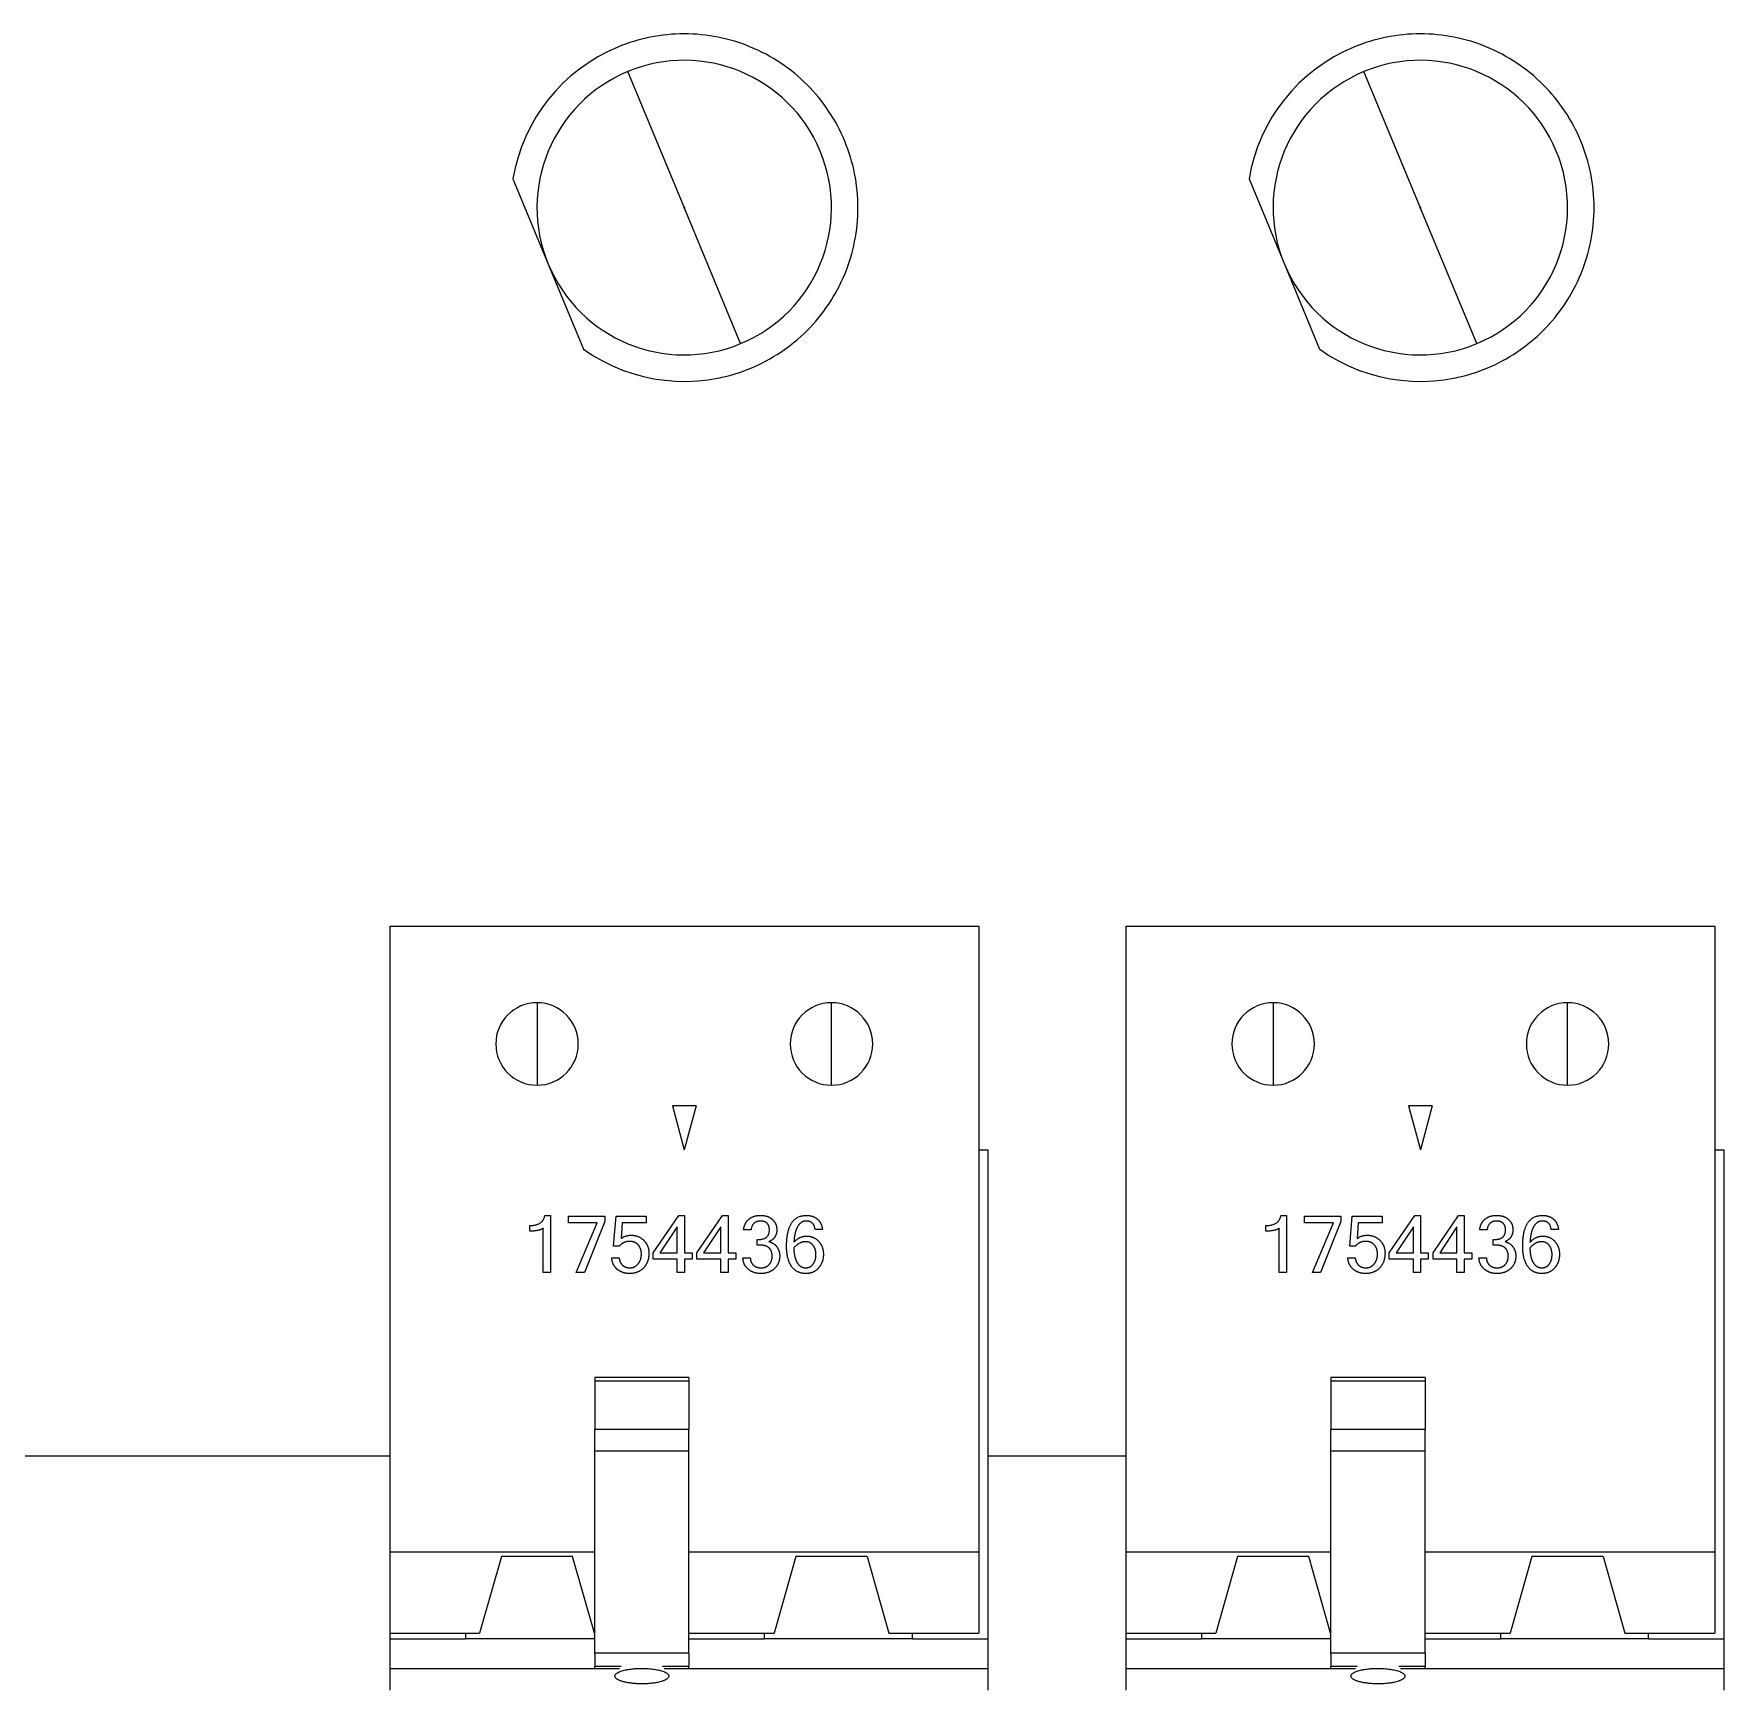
# Model space of a CAD drawing. Header units: millimetres. Extents: x -118 to 1430, y 370 to 1370.
# Drawn here: x -27.57 to 1.13, y 463 to 491.12 of the extents above; entities that cross this region are included whole.
import ezdxf

# ---------------------------------------------------------------- set-up
doc = ezdxf.new("R2010")
doc.units = ezdxf.units.MM
doc.layers.add('TANGENT EDGES', color=7, linetype='Continuous', lineweight=0)
doc.layers.add('VISIBLE', color=7, linetype='Continuous', lineweight=0)

msp = doc.modelspace()

# ---------------------------------------------------------------- linework, layer by layer
at = {"layer": 'TANGENT EDGES'}
for p, q in [((-16.53, 488.177), (-17.484, 490.477)), ((-4.03, 488.177), (-4.984, 490.477)), ((-15.569, 485.858), (-16.522, 488.158)), ((-3.069, 485.858), (-4.022, 488.158)), ((-19.026, 474.67), (-19.026, 473.27)), ((-14.026, 473.27), (-14.026, 474.67)), ((-6.526, 474.67), (-6.526, 473.27)), ((-1.526, 473.27), (-1.526, 474.67)), ((-16.446, 468.246), (-18.046, 468.246)), ((-3.946, 468.246), (-5.546, 468.246)), ((-16.446, 467.425), (-18.046, 467.425)), ((-3.946, 467.425), (-5.546, 467.425)), ((-17.598, 463.402), (-18.046, 463.402)), ((-16.446, 463.402), (-16.894, 463.402)), ((-5.098, 463.402), (-5.546, 463.402)), ((-3.946, 463.402), (-4.394, 463.402))]:
    msp.add_line(p, q, dxfattribs=at)
for centre, radius, start, end in [((-16.526, 488.167), 0.01, 112.5227, 292.5227), ((-16.526, 488.167), 0.01, 292.5227, 112.5227), ((-4.026, 488.167), 0.01, 112.5227, 292.5227), ((-4.026, 488.167), 0.01, 292.5227, 112.5227), ((-19.026, 473.97), 0.7, 90, 270), ((-19.026, 473.97), 0.7, 270, 90), ((-14.026, 473.97), 0.7, 90, 270), ((-14.026, 473.97), 0.7, 270, 90), ((-6.526, 473.97), 0.7, 90, 270), ((-6.526, 473.97), 0.7, 270, 90), ((-1.526, 473.97), 0.7, 90, 270), ((-1.526, 473.97), 0.7, 270, 90)]:
    msp.add_arc(centre, radius, start, end, dxfattribs=at)
at = {"layer": 'VISIBLE'}
for p, q in [((-19.435, 488.656), (-18.835, 487.21)), ((-6.935, 488.656), (-6.335, 487.21)), ((-18.835, 487.21), (-18.236, 485.763)), ((-6.335, 487.21), (-5.736, 485.763)), ((-21.526, 475.97), (-21.526, 466.97)), ((-21.526, 475.97), (-11.526, 475.97)), ((-11.526, 475.97), (-11.526, 466.97)), ((-9.026, 475.97), (-9.026, 466.97)), ((-9.026, 475.97), (0.974, 475.97)), ((0.974, 475.97), (0.974, 466.97)), ((-16.325, 472.92), (-16.727, 472.92)), ((-16.727, 472.92), (-16.526, 472.17)), ((-16.325, 472.92), (-16.526, 472.17)), ((-3.825, 472.92), (-4.227, 472.92)), ((-4.227, 472.92), (-4.026, 472.17)), ((-3.825, 472.92), (-4.026, 472.17)), ((-11.526, 472.17), (-11.366, 472.17)), ((-11.366, 463.87), (-11.366, 472.17)), ((0.974, 472.17), (1.134, 472.17)), ((1.134, 463.87), (1.134, 472.17)), ((-18.892, 471.06), (-18.798, 471.06)), ((-18.798, 471.06), (-18.798, 470.09)), ((-17.053, 470.426), (-16.619, 471.056)), ((-16.619, 471.056), (-16.522, 471.056)), ((-16.522, 471.056), (-16.522, 470.426)), ((-16.311, 470.426), (-15.877, 471.056)), ((-15.877, 471.056), (-15.781, 471.056)), ((-15.781, 471.056), (-15.781, 470.426)), ((-6.392, 471.06), (-6.298, 471.06)), ((-6.298, 471.06), (-6.298, 470.09)), ((-4.553, 470.426), (-4.119, 471.056)), ((-4.119, 471.056), (-4.022, 471.056)), ((-4.022, 471.056), (-4.022, 470.426)), ((-3.811, 470.426), (-3.377, 471.056)), ((-3.377, 471.056), (-3.281, 471.056)), ((-3.281, 471.056), (-3.281, 470.426)), ((-19.15, 470.791), (-19.15, 470.887)), ((-18.921, 470.09), (-18.921, 470.841)), ((-18.493, 470.931), (-18.493, 471.044)), ((-18.493, 471.044), (-17.875, 471.044)), ((-18.003, 470.931), (-18.493, 470.931)), ((-18.359, 470.09), (-18.003, 470.931)), ((-17.875, 470.958), (-18.222, 470.09)), ((-17.875, 471.044), (-17.875, 470.958)), ((-17.725, 470.54), (-17.684, 471.044)), ((-17.684, 471.044), (-17.172, 471.044)), ((-17.579, 470.931), (-17.6, 470.666)), ((-17.172, 470.931), (-17.579, 470.931)), ((-17.172, 471.044), (-17.172, 470.931)), ((-16.645, 470.863), (-16.938, 470.426)), ((-16.645, 470.426), (-16.645, 470.863)), ((-15.904, 470.863), (-16.197, 470.426)), ((-15.904, 470.426), (-15.904, 470.863)), ((-15.392, 470.812), (-15.519, 470.812)), ((-14.179, 470.823), (-14.305, 470.823)), ((-6.65, 470.791), (-6.65, 470.887)), ((-6.421, 470.09), (-6.421, 470.841)), ((-5.993, 470.931), (-5.993, 471.044)), ((-5.993, 471.044), (-5.375, 471.044)), ((-5.503, 470.931), (-5.993, 470.931)), ((-5.859, 470.09), (-5.503, 470.931)), ((-5.375, 470.958), (-5.722, 470.09)), ((-5.375, 471.044), (-5.375, 470.958)), ((-5.225, 470.54), (-5.184, 471.044)), ((-5.184, 471.044), (-4.672, 471.044)), ((-5.079, 470.931), (-5.1, 470.666)), ((-4.672, 470.931), (-5.079, 470.931)), ((-4.672, 471.044), (-4.672, 470.931)), ((-4.145, 470.863), (-4.438, 470.426)), ((-4.145, 470.426), (-4.145, 470.863)), ((-3.404, 470.863), (-3.697, 470.426)), ((-3.404, 470.426), (-3.404, 470.863)), ((-2.892, 470.812), (-3.019, 470.812)), ((-1.679, 470.823), (-1.805, 470.823)), ((-17.628, 470.54), (-17.725, 470.54)), ((-15.287, 470.555), (-15.287, 470.651)), ((-15.287, 470.651), (-15.259, 470.651)), ((-15.24, 470.555), (-15.287, 470.555)), ((-5.128, 470.54), (-5.225, 470.54)), ((-2.787, 470.555), (-2.787, 470.651)), ((-2.787, 470.651), (-2.759, 470.651)), ((-2.74, 470.555), (-2.787, 470.555)), ((-17.759, 470.34), (-17.632, 470.34)), ((-17.053, 470.318), (-17.053, 470.426)), ((-16.645, 470.318), (-17.053, 470.318)), ((-16.938, 470.426), (-16.645, 470.426)), ((-16.645, 470.09), (-16.645, 470.318)), ((-16.522, 470.426), (-16.393, 470.426)), ((-16.522, 470.318), (-16.522, 470.09)), ((-16.393, 470.318), (-16.522, 470.318)), ((-16.393, 470.426), (-16.393, 470.318)), ((-16.311, 470.318), (-16.311, 470.426)), ((-15.904, 470.318), (-16.311, 470.318)), ((-16.197, 470.426), (-15.904, 470.426)), ((-15.904, 470.09), (-15.904, 470.318)), ((-15.781, 470.426), (-15.652, 470.426)), ((-15.652, 470.318), (-15.781, 470.318)), ((-15.781, 470.318), (-15.781, 470.09)), ((-15.652, 470.426), (-15.652, 470.318)), ((-15.531, 470.342), (-15.404, 470.342)), ((-5.259, 470.34), (-5.132, 470.34)), ((-4.553, 470.318), (-4.553, 470.426)), ((-4.145, 470.318), (-4.553, 470.318)), ((-4.438, 470.426), (-4.145, 470.426)), ((-4.145, 470.09), (-4.145, 470.318)), ((-4.022, 470.426), (-3.893, 470.426)), ((-4.022, 470.318), (-4.022, 470.09)), ((-3.893, 470.318), (-4.022, 470.318)), ((-3.893, 470.426), (-3.893, 470.318)), ((-3.811, 470.318), (-3.811, 470.426)), ((-3.404, 470.318), (-3.811, 470.318)), ((-3.697, 470.426), (-3.404, 470.426)), ((-3.404, 470.09), (-3.404, 470.318)), ((-3.281, 470.426), (-3.152, 470.426)), ((-3.152, 470.318), (-3.281, 470.318)), ((-3.281, 470.318), (-3.281, 470.09)), ((-3.152, 470.426), (-3.152, 470.318)), ((-3.031, 470.342), (-2.904, 470.342)), ((-18.798, 470.09), (-18.921, 470.09)), ((-18.222, 470.09), (-18.359, 470.09)), ((-16.522, 470.09), (-16.645, 470.09)), ((-15.781, 470.09), (-15.904, 470.09)), ((-6.298, 470.09), (-6.421, 470.09)), ((-5.722, 470.09), (-5.859, 470.09)), ((-4.022, 470.09), (-4.145, 470.09)), ((-3.281, 470.09), (-3.404, 470.09)), ((-16.446, 468.31), (-18.046, 468.31)), ((-18.046, 468.31), (-18.046, 468.246)), ((-18.046, 468.246), (-18.046, 467.425)), ((-16.446, 468.31), (-16.446, 468.246)), ((-16.446, 468.246), (-16.446, 467.425)), ((-3.946, 468.31), (-5.546, 468.31)), ((-5.546, 468.31), (-5.546, 468.246)), ((-5.546, 468.246), (-5.546, 467.425)), ((-3.946, 468.31), (-3.946, 468.246)), ((-3.946, 468.246), (-3.946, 467.425)), ((-18.046, 467.055), (-18.046, 467.425)), ((-16.446, 467.055), (-16.446, 467.425)), ((-5.546, 467.055), (-5.546, 467.425)), ((-3.946, 467.055), (-3.946, 467.425)), ((-16.446, 467.055), (-18.046, 467.055)), ((-18.046, 463.627), (-18.046, 467.055)), ((-16.446, 463.627), (-16.446, 467.055)), ((-3.946, 467.055), (-5.546, 467.055)), ((-5.546, 463.627), (-5.546, 467.055)), ((-3.946, 463.627), (-3.946, 467.055)), ((-21.526, 466.97), (-31.526, 466.97)), ((-21.526, 466.97), (-31.526, 466.97)), ((-21.526, 466.97), (-21.526, 465.344)), ((-11.526, 466.97), (-11.526, 465.344)), ((-9.026, 466.97), (-11.366, 466.97)), ((-9.026, 466.97), (-9.026, 465.344)), ((0.974, 466.97), (0.974, 465.344)), ((-18.046, 465.344), (-21.526, 465.344)), ((-21.526, 465.344), (-21.526, 463.97)), ((-11.526, 465.344), (-16.446, 465.344)), ((-11.526, 465.344), (-11.526, 463.97)), ((-5.546, 465.344), (-9.026, 465.344)), ((-9.026, 465.344), (-9.026, 463.97)), ((0.974, 465.344), (-3.946, 465.344)), ((0.974, 465.344), (0.974, 463.97)), ((-19.631, 465.27), (-20.001, 463.97)), ((-18.421, 465.27), (-19.631, 465.27)), ((-18.051, 463.97), (-18.421, 465.27)), ((-14.631, 465.27), (-15.001, 463.97)), ((-13.421, 465.27), (-14.631, 465.27)), ((-13.421, 465.27), (-13.051, 463.97)), ((-7.131, 465.27), (-7.501, 463.97)), ((-5.921, 465.27), (-7.131, 465.27)), ((-5.551, 463.97), (-5.921, 465.27)), ((-2.131, 465.27), (-2.501, 463.97)), ((-0.921, 465.27), (-2.131, 465.27)), ((-0.921, 465.27), (-0.551, 463.97)), ((-21.526, 463.97), (-20.001, 463.97)), ((-21.526, 463.97), (-21.526, 463.87)), ((-20.241, 463.97), (-20.241, 463.87)), ((-18.051, 463.97), (-18.046, 463.97)), ((-16.446, 463.97), (-15.001, 463.97)), ((-15.161, 463.87), (-15.161, 463.97)), ((-13.051, 463.97), (-11.526, 463.97)), ((-12.651, 463.87), (-12.651, 463.97)), ((-9.026, 463.97), (-7.501, 463.97)), ((-9.026, 463.97), (-9.026, 463.87)), ((-7.741, 463.97), (-7.741, 463.87)), ((-5.551, 463.97), (-5.546, 463.97)), ((-3.946, 463.97), (-2.501, 463.97)), ((-2.661, 463.87), (-2.661, 463.97)), ((-0.551, 463.97), (0.974, 463.97)), ((-0.151, 463.87), (-0.151, 463.97)), ((-21.526, 463.87), (-21.526, 463.37)), ((-21.526, 463.87), (-20.241, 463.87)), ((-18.046, 463.87), (-20.241, 463.87)), ((-16.446, 463.627), (-18.046, 463.627)), ((-18.046, 463.627), (-18.046, 463.402)), ((-16.446, 463.87), (-15.161, 463.87)), ((-16.446, 463.627), (-16.446, 463.402)), ((-12.651, 463.87), (-15.161, 463.87)), ((-12.651, 463.87), (-11.366, 463.87)), ((-11.366, 463.37), (-11.366, 463.87)), ((-9.026, 463.87), (-9.026, 463.37)), ((-9.026, 463.87), (-7.741, 463.87)), ((-5.546, 463.87), (-7.741, 463.87)), ((-3.946, 463.627), (-5.546, 463.627)), ((-5.546, 463.627), (-5.546, 463.402)), ((-3.946, 463.87), (-2.661, 463.87)), ((-3.946, 463.627), (-3.946, 463.402)), ((-0.151, 463.87), (-2.661, 463.87)), ((-0.151, 463.87), (1.134, 463.87)), ((1.134, 463.37), (1.134, 463.87)), ((-21.526, 463.37), (-17.628, 463.37)), ((-21.526, 463.37), (-21.526, 463)), ((-18.046, 463.37), (-18.046, 463.402)), ((-16.865, 463.37), (-11.366, 463.37)), ((-16.446, 463.37), (-16.446, 463.402)), ((-11.366, 463), (-11.366, 463.37)), ((-9.026, 463.37), (-5.128, 463.37)), ((-9.026, 463.37), (-9.026, 463)), ((-5.546, 463.37), (-5.546, 463.402)), ((-4.365, 463.37), (1.134, 463.37)), ((-3.946, 463.37), (-3.946, 463.402)), ((1.134, 463), (1.134, 463.37))]:
    msp.add_line(p, q, dxfattribs=at)
for centre, radius, start, end in [((-16.526, 488.167), 2.95, 112.5227, 170.4589), ((-16.526, 488.167), 2.95, 101.2727, 112.5227), ((-16.526, 488.167), 2.95, 90.0227, 101.2727), ((-16.526, 488.167), 2.95, 78.7727, 90.0227), ((-16.526, 488.167), 2.95, 56.2727, 78.7727), ((-4.026, 488.167), 2.95, 112.5227, 170.4589), ((-4.026, 488.167), 2.95, 101.2727, 112.5227), ((-4.026, 488.167), 2.95, 90.0227, 101.2727), ((-4.026, 488.167), 2.95, 78.7727, 90.0227), ((-4.026, 488.167), 2.95, 56.2727, 78.7727), ((-16.526, 488.167), 2.5, 292.5227, 112.5227), ((-16.526, 488.167), 2.95, 45.0227, 56.2727), ((-4.026, 488.167), 2.5, 292.5227, 112.5227), ((-4.026, 488.167), 2.95, 45.0227, 56.2727), ((-16.526, 488.167), 2.5, 112.5227, 292.5227), ((-4.026, 488.167), 2.5, 112.5227, 292.5227), ((-16.526, 488.167), 2.95, 33.7727, 45.0227), ((-4.026, 488.167), 2.95, 33.7727, 45.0227), ((-16.526, 488.167), 2.95, 11.2727, 33.7727), ((-4.026, 488.167), 2.95, 11.2727, 33.7727), ((-16.526, 488.167), 2.95, 0.0227, 11.2727), ((-4.026, 488.167), 2.95, 0.0227, 11.2727), ((-16.526, 488.167), 2.95, 348.7727, 0.0227), ((-4.026, 488.167), 2.95, 348.7727, 0.0227), ((-16.526, 488.167), 2.95, 326.2727, 348.7727), ((-4.026, 488.167), 2.95, 326.2727, 348.7727), ((-16.526, 488.167), 2.95, 315.0227, 326.2727), ((-4.026, 488.167), 2.95, 315.0227, 326.2727), ((-16.526, 488.167), 2.95, 303.7727, 315.0227), ((-4.026, 488.167), 2.95, 303.7727, 315.0227), ((-16.526, 488.167), 2.95, 234.5865, 292.5227), ((-16.526, 488.167), 2.95, 292.5227, 303.7727), ((-4.026, 488.167), 2.95, 234.5865, 292.5227), ((-4.026, 488.167), 2.95, 292.5227, 303.7727)]:
    msp.add_arc(centre, radius, start, end, dxfattribs=at)
for points in [[(-19.15, 470.887), (-18.926, 470.887), (-18.892, 471.06)], [(-15.426, 470.997), (-15.348, 471.06), (-15.232, 471.06)], [(-15.232, 471.06), (-15.105, 471.06), (-15.029, 470.991)], [(-14.788, 470.536), (-14.788, 471.06), (-14.451, 471.06)], [(-14.451, 471.06), (-14.344, 471.06), (-14.269, 471)], [(-6.65, 470.887), (-6.426, 470.887), (-6.392, 471.06)], [(-2.926, 470.997), (-2.848, 471.06), (-2.732, 471.06)], [(-2.732, 471.06), (-2.605, 471.06), (-2.529, 470.991)], [(-2.288, 470.536), (-2.288, 471.06), (-1.951, 471.06)], [(-1.951, 471.06), (-1.844, 471.06), (-1.769, 471)], [(-18.921, 470.841), (-18.995, 470.791), (-19.15, 470.791)], [(-15.519, 470.812), (-15.505, 470.933), (-15.426, 470.997)], [(-15.23, 470.964), (-15.375, 470.964), (-15.392, 470.812)], [(-15.259, 470.651), (-15.08, 470.651), (-15.08, 470.815)], [(-15.12, 470.926), (-15.159, 470.964), (-15.23, 470.964)], [(-15.08, 470.815), (-15.08, 470.887), (-15.12, 470.926)], [(-15.029, 470.991), (-14.954, 470.922), (-14.954, 470.812)], [(-14.954, 470.812), (-14.954, 470.751), (-14.986, 470.697)], [(-14.6, 470.871), (-14.654, 470.779), (-14.664, 470.605)], [(-14.457, 470.964), (-14.545, 470.964), (-14.6, 470.871)], [(-14.305, 470.823), (-14.321, 470.964), (-14.457, 470.964)], [(-14.269, 471), (-14.195, 470.941), (-14.179, 470.823)], [(-6.421, 470.841), (-6.495, 470.791), (-6.65, 470.791)], [(-3.019, 470.812), (-3.005, 470.933), (-2.926, 470.997)], [(-2.73, 470.964), (-2.875, 470.964), (-2.892, 470.812)], [(-2.759, 470.651), (-2.58, 470.651), (-2.58, 470.815)], [(-2.62, 470.926), (-2.659, 470.964), (-2.73, 470.964)], [(-2.58, 470.815), (-2.58, 470.887), (-2.62, 470.926)], [(-2.529, 470.991), (-2.454, 470.922), (-2.454, 470.812)], [(-2.454, 470.812), (-2.454, 470.751), (-2.486, 470.697)], [(-2.1, 470.871), (-2.154, 470.779), (-2.164, 470.605)], [(-1.957, 470.964), (-2.045, 470.964), (-2.1, 470.871)], [(-1.805, 470.823), (-1.821, 470.964), (-1.957, 470.964)], [(-1.769, 471), (-1.695, 470.941), (-1.679, 470.823)], [(-17.455, 470.619), (-17.557, 470.619), (-17.628, 470.54)], [(-17.6, 470.666), (-17.529, 470.723), (-17.423, 470.723)], [(-17.31, 470.561), (-17.366, 470.619), (-17.455, 470.619)], [(-17.423, 470.723), (-17.304, 470.723), (-17.215, 470.639)], [(-17.254, 470.403), (-17.254, 470.503), (-17.31, 470.561)], [(-17.215, 470.639), (-17.126, 470.554), (-17.126, 470.414)], [(-15.086, 470.507), (-15.139, 470.555), (-15.24, 470.555)], [(-14.986, 470.697), (-15.019, 470.642), (-15.087, 470.614)], [(-15.087, 470.614), (-15, 470.591), (-14.953, 470.525)], [(-15.033, 470.368), (-15.033, 470.458), (-15.086, 470.507)], [(-14.953, 470.525), (-14.905, 470.459), (-14.905, 470.371)], [(-14.702, 470.193), (-14.788, 470.312), (-14.788, 470.536)], [(-14.468, 470.613), (-14.569, 470.613), (-14.665, 470.51)], [(-14.665, 470.51), (-14.663, 470.345), (-14.609, 470.258)], [(-14.664, 470.605), (-14.569, 470.708), (-14.447, 470.708)], [(-14.338, 470.551), (-14.387, 470.613), (-14.468, 470.613)], [(-14.447, 470.708), (-14.327, 470.708), (-14.245, 470.621)], [(-14.289, 470.392), (-14.289, 470.489), (-14.338, 470.551)], [(-14.245, 470.621), (-14.163, 470.534), (-14.163, 470.4)], [(-4.955, 470.619), (-5.057, 470.619), (-5.128, 470.54)], [(-5.1, 470.666), (-5.029, 470.723), (-4.923, 470.723)], [(-4.81, 470.561), (-4.866, 470.619), (-4.955, 470.619)], [(-4.923, 470.723), (-4.804, 470.723), (-4.715, 470.639)], [(-4.754, 470.403), (-4.754, 470.503), (-4.81, 470.561)], [(-4.715, 470.639), (-4.626, 470.554), (-4.626, 470.414)], [(-2.586, 470.507), (-2.639, 470.555), (-2.74, 470.555)], [(-2.486, 470.697), (-2.519, 470.642), (-2.587, 470.614)], [(-2.587, 470.614), (-2.5, 470.591), (-2.453, 470.525)], [(-2.533, 470.368), (-2.533, 470.458), (-2.586, 470.507)], [(-2.453, 470.525), (-2.405, 470.459), (-2.405, 470.371)], [(-2.202, 470.193), (-2.288, 470.312), (-2.288, 470.536)], [(-1.968, 470.613), (-2.069, 470.613), (-2.165, 470.51)], [(-2.165, 470.51), (-2.163, 470.345), (-2.109, 470.258)], [(-2.164, 470.605), (-2.069, 470.708), (-1.947, 470.708)], [(-1.838, 470.551), (-1.887, 470.613), (-1.968, 470.613)], [(-1.947, 470.708), (-1.827, 470.708), (-1.745, 470.621)], [(-1.789, 470.392), (-1.789, 470.489), (-1.838, 470.551)], [(-1.745, 470.621), (-1.663, 470.534), (-1.663, 470.4)], [(-17.659, 470.14), (-17.745, 470.207), (-17.759, 470.34)], [(-17.632, 470.34), (-17.621, 470.254), (-17.572, 470.212)], [(-17.572, 470.212), (-17.522, 470.17), (-17.452, 470.17)], [(-17.452, 470.17), (-17.364, 470.17), (-17.309, 470.237)], [(-17.309, 470.237), (-17.254, 470.304), (-17.254, 470.403)], [(-17.126, 470.414), (-17.126, 470.267), (-17.215, 470.17)], [(-15.44, 470.147), (-15.525, 470.22), (-15.531, 470.342)], [(-15.404, 470.342), (-15.404, 470.271), (-15.357, 470.22)], [(-15.357, 470.22), (-15.309, 470.17), (-15.221, 470.17)], [(-15.221, 470.17), (-15.135, 470.17), (-15.084, 470.225)], [(-15.084, 470.225), (-15.033, 470.281), (-15.033, 470.368)], [(-14.905, 470.371), (-14.905, 470.239), (-14.996, 470.156)], [(-14.609, 470.258), (-14.555, 470.17), (-14.464, 470.17)], [(-14.464, 470.17), (-14.385, 470.17), (-14.337, 470.233)], [(-14.337, 470.233), (-14.289, 470.297), (-14.289, 470.392)], [(-14.163, 470.4), (-14.163, 470.264), (-14.244, 470.169)], [(-5.159, 470.14), (-5.245, 470.207), (-5.259, 470.34)], [(-5.132, 470.34), (-5.121, 470.254), (-5.072, 470.212)], [(-5.072, 470.212), (-5.022, 470.17), (-4.952, 470.17)], [(-4.952, 470.17), (-4.864, 470.17), (-4.809, 470.237)], [(-4.809, 470.237), (-4.754, 470.304), (-4.754, 470.403)], [(-4.626, 470.414), (-4.626, 470.267), (-4.715, 470.17)], [(-2.94, 470.147), (-3.025, 470.22), (-3.031, 470.342)], [(-2.904, 470.342), (-2.904, 470.271), (-2.857, 470.22)], [(-2.857, 470.22), (-2.809, 470.17), (-2.721, 470.17)], [(-2.721, 470.17), (-2.635, 470.17), (-2.584, 470.225)], [(-2.584, 470.225), (-2.533, 470.281), (-2.533, 470.368)], [(-2.405, 470.371), (-2.405, 470.239), (-2.496, 470.156)], [(-2.109, 470.258), (-2.055, 470.17), (-1.964, 470.17)], [(-1.964, 470.17), (-1.885, 470.17), (-1.837, 470.233)], [(-1.837, 470.233), (-1.789, 470.297), (-1.789, 470.392)], [(-1.663, 470.4), (-1.663, 470.264), (-1.744, 470.169)], [(-17.452, 470.073), (-17.573, 470.073), (-17.659, 470.14)], [(-17.215, 470.17), (-17.305, 470.073), (-17.452, 470.073)], [(-15.221, 470.073), (-15.355, 470.073), (-15.44, 470.147)], [(-14.996, 470.156), (-15.086, 470.073), (-15.221, 470.073)], [(-14.461, 470.073), (-14.616, 470.073), (-14.702, 470.193)], [(-14.244, 470.169), (-14.326, 470.073), (-14.461, 470.073)], [(-4.952, 470.073), (-5.073, 470.073), (-5.159, 470.14)], [(-4.715, 470.17), (-4.805, 470.073), (-4.952, 470.073)], [(-2.721, 470.073), (-2.855, 470.073), (-2.94, 470.147)], [(-2.496, 470.156), (-2.586, 470.073), (-2.721, 470.073)], [(-1.961, 470.073), (-2.116, 470.073), (-2.202, 470.193)], [(-1.744, 470.169), (-1.826, 470.073), (-1.961, 470.073)]]:
    msp.add_open_spline(points, degree=2, dxfattribs=at)
for points, knots in [([(-17.7, 463.256), (-17.7, 463.257), (-17.699, 463.258), (-17.699, 463.259), (-17.696, 463.264), (-17.692, 463.269), (-17.687, 463.274), (-17.682, 463.279), (-17.677, 463.284), (-17.67, 463.289), (-17.663, 463.293), (-17.655, 463.298), (-17.646, 463.303), (-17.637, 463.307), (-17.627, 463.312), (-17.617, 463.316), (-17.606, 463.32), (-17.595, 463.324), (-17.583, 463.328), (-17.57, 463.332), (-17.557, 463.335), (-17.544, 463.338), (-17.53, 463.342), (-17.516, 463.345), (-17.501, 463.348), (-17.493, 463.349), (-17.485, 463.351), (-17.478, 463.352), (-17.47, 463.353), (-17.462, 463.354), (-17.454, 463.356), (-17.438, 463.358), (-17.422, 463.36), (-17.405, 463.362), (-17.396, 463.363), (-17.388, 463.364), (-17.379, 463.364), (-17.371, 463.365), (-17.362, 463.366), (-17.353, 463.366), (-17.336, 463.368), (-17.318, 463.368), (-17.3, 463.369), (-17.282, 463.37), (-17.264, 463.37), (-17.246, 463.37)], [2.2105486, 2.2105486, 2.2105486, 2.2105486, 2.2216247, 2.2216247, 2.2216247, 2.2759317, 2.2759317, 2.2759317, 2.3299268, 2.3299268, 2.3299268, 2.3840773, 2.3840773, 2.3840773, 2.4384124, 2.4384124, 2.4384124, 2.4925399, 2.4925399, 2.4925399, 2.5464815, 2.5464815, 2.5464815, 2.6005234, 2.6005234, 2.6005234, 2.6274693, 2.6274693, 2.6274693, 2.6544262, 2.6544262, 2.6544262, 2.70843, 2.70843, 2.70843, 2.7353823, 2.7353823, 2.7353823, 2.7623324, 2.7623324, 2.7623324, 2.816373, 2.816373, 2.816373, 2.8702953, 2.8702953, 2.8702953, 2.8702953]), ([(-17.246, 463.37), (-17.228, 463.37), (-17.21, 463.37), (-17.192, 463.369), (-17.174, 463.368), (-17.157, 463.368), (-17.139, 463.366), (-17.104, 463.364), (-17.07, 463.36), (-17.038, 463.356), (-17.006, 463.351), (-16.976, 463.345), (-16.949, 463.338), (-16.935, 463.335), (-16.922, 463.332), (-16.91, 463.328), (-16.897, 463.324), (-16.886, 463.32), (-16.875, 463.316), (-16.865, 463.312), (-16.855, 463.307), (-16.846, 463.303), (-16.837, 463.298), (-16.83, 463.294), (-16.823, 463.289), (-16.816, 463.284), (-16.81, 463.279), (-16.805, 463.274), (-16.8, 463.269), (-16.796, 463.264), (-16.793, 463.259), (-16.793, 463.258), (-16.792, 463.257), (-16.792, 463.256)], [0, 0, 0, 0, 0.054, 0.054, 0.054, 0.1081119, 0.1081119, 0.1081119, 0.2160335, 0.2160335, 0.2160335, 0.3239429, 0.3239429, 0.3239429, 0.3778641, 0.3778641, 0.3778641, 0.4319972, 0.4319972, 0.4319972, 0.4862463, 0.4862463, 0.4862463, 0.5402406, 0.5402406, 0.5402406, 0.5943776, 0.5943776, 0.5943776, 0.6487161, 0.6487161, 0.6487161, 0.6597773, 0.6597773, 0.6597773, 0.6597773]), ([(-5.2, 463.256), (-5.2, 463.257), (-5.199, 463.258), (-5.199, 463.259), (-5.196, 463.264), (-5.192, 463.269), (-5.187, 463.274), (-5.182, 463.279), (-5.177, 463.284), (-5.17, 463.289), (-5.163, 463.293), (-5.155, 463.298), (-5.146, 463.303), (-5.137, 463.307), (-5.127, 463.312), (-5.117, 463.316), (-5.106, 463.32), (-5.095, 463.324), (-5.083, 463.328), (-5.07, 463.332), (-5.057, 463.335), (-5.044, 463.338), (-5.03, 463.342), (-5.016, 463.345), (-5.001, 463.348), (-4.993, 463.349), (-4.985, 463.351), (-4.978, 463.352), (-4.97, 463.353), (-4.962, 463.354), (-4.954, 463.356), (-4.938, 463.358), (-4.922, 463.36), (-4.905, 463.362), (-4.896, 463.363), (-4.888, 463.364), (-4.879, 463.364), (-4.871, 463.365), (-4.862, 463.366), (-4.853, 463.366), (-4.836, 463.368), (-4.818, 463.368), (-4.8, 463.369), (-4.782, 463.37), (-4.764, 463.37), (-4.746, 463.37)], [2.2105486, 2.2105486, 2.2105486, 2.2105486, 2.2216247, 2.2216247, 2.2216247, 2.2759317, 2.2759317, 2.2759317, 2.3299268, 2.3299268, 2.3299268, 2.3840773, 2.3840773, 2.3840773, 2.4384124, 2.4384124, 2.4384124, 2.4925399, 2.4925399, 2.4925399, 2.5464815, 2.5464815, 2.5464815, 2.6005234, 2.6005234, 2.6005234, 2.6274693, 2.6274693, 2.6274693, 2.6544262, 2.6544262, 2.6544262, 2.70843, 2.70843, 2.70843, 2.7353823, 2.7353823, 2.7353823, 2.7623324, 2.7623324, 2.7623324, 2.816373, 2.816373, 2.816373, 2.8702953, 2.8702953, 2.8702953, 2.8702953]), ([(-4.746, 463.37), (-4.728, 463.37), (-4.71, 463.37), (-4.692, 463.369), (-4.674, 463.368), (-4.657, 463.368), (-4.639, 463.366), (-4.604, 463.364), (-4.57, 463.36), (-4.538, 463.356), (-4.506, 463.351), (-4.476, 463.345), (-4.449, 463.338), (-4.435, 463.335), (-4.422, 463.332), (-4.41, 463.328), (-4.397, 463.324), (-4.386, 463.32), (-4.375, 463.316), (-4.365, 463.312), (-4.355, 463.307), (-4.346, 463.303), (-4.337, 463.298), (-4.33, 463.294), (-4.323, 463.289), (-4.316, 463.284), (-4.31, 463.279), (-4.305, 463.274), (-4.3, 463.269), (-4.296, 463.264), (-4.293, 463.259), (-4.293, 463.258), (-4.292, 463.257), (-4.292, 463.256)], [0, 0, 0, 0, 0.054, 0.054, 0.054, 0.1081119, 0.1081119, 0.1081119, 0.2160335, 0.2160335, 0.2160335, 0.3239429, 0.3239429, 0.3239429, 0.3778641, 0.3778641, 0.3778641, 0.4319972, 0.4319972, 0.4319972, 0.4862463, 0.4862463, 0.4862463, 0.5402406, 0.5402406, 0.5402406, 0.5943776, 0.5943776, 0.5943776, 0.6487161, 0.6487161, 0.6487161, 0.6597773, 0.6597773, 0.6597773, 0.6597773]), ([(-17.681, 463.198), (-17.687, 463.203), (-17.692, 463.208), (-17.695, 463.213), (-17.699, 463.218), (-17.701, 463.223), (-17.703, 463.228), (-17.705, 463.237), (-17.705, 463.247), (-17.7, 463.256)], [2.0048581, 2.0048581, 2.0048581, 2.0048581, 2.0591781, 2.0591781, 2.0591781, 2.1134097, 2.1134097, 2.1134097, 2.2105486, 2.2105486, 2.2105486, 2.2105486]), ([(-17.246, 463.107), (-17.258, 463.107), (-17.27, 463.107), (-17.282, 463.108), (-17.294, 463.108), (-17.306, 463.108), (-17.318, 463.109), (-17.329, 463.109), (-17.341, 463.11), (-17.353, 463.111), (-17.365, 463.112), (-17.376, 463.113), (-17.387, 463.114), (-17.399, 463.115), (-17.41, 463.116), (-17.421, 463.117), (-17.432, 463.119), (-17.443, 463.12), (-17.454, 463.122), (-17.464, 463.123), (-17.475, 463.125), (-17.485, 463.127), (-17.495, 463.128), (-17.505, 463.13), (-17.515, 463.132), (-17.524, 463.134), (-17.534, 463.136), (-17.543, 463.139), (-17.552, 463.141), (-17.561, 463.143), (-17.569, 463.146), (-17.578, 463.148), (-17.586, 463.15), (-17.594, 463.153), (-17.601, 463.156), (-17.609, 463.158), (-17.616, 463.161), (-17.623, 463.164), (-17.63, 463.167), (-17.636, 463.17), (-17.642, 463.173), (-17.648, 463.176), (-17.654, 463.179), (-17.659, 463.182), (-17.664, 463.185), (-17.669, 463.188), (-17.673, 463.191), (-17.678, 463.194), (-17.681, 463.198)], [1.4329539, 1.4329539, 1.4329539, 1.4329539, 1.4688088, 1.4688088, 1.4688088, 1.5047575, 1.5047575, 1.5047575, 1.5406875, 1.5406875, 1.5406875, 1.5764951, 1.5764951, 1.5764951, 1.6123262, 1.6123262, 1.6123262, 1.6481983, 1.6481983, 1.6481983, 1.6840015, 1.6840015, 1.6840015, 1.7198212, 1.7198212, 1.7198212, 1.7556962, 1.7556962, 1.7556962, 1.7915158, 1.7915158, 1.7915158, 1.827353, 1.827353, 1.827353, 1.8633412, 1.8633412, 1.8633412, 1.899371, 1.899371, 1.899371, 1.9353274, 1.9353274, 1.9353274, 1.9711343, 1.9711343, 1.9711343, 2.0070686, 2.0070686, 2.0070686, 2.0070686]), ([(-16.958, 463.137), (-16.968, 463.134), (-16.979, 463.132), (-16.989, 463.13), (-17, 463.128), (-17.011, 463.126), (-17.022, 463.124), (-17.034, 463.122), (-17.045, 463.121), (-17.057, 463.119), (-17.069, 463.117), (-17.081, 463.116), (-17.093, 463.115), (-17.106, 463.114), (-17.118, 463.113), (-17.13, 463.112), (-17.143, 463.111), (-17.156, 463.11), (-17.169, 463.109), (-17.181, 463.109), (-17.194, 463.108), (-17.207, 463.108), (-17.22, 463.107), (-17.233, 463.107), (-17.246, 463.107)], [1.1221288, 1.1221288, 1.1221288, 1.1221288, 1.1611473, 1.1611473, 1.1611473, 1.2000646, 1.2000646, 1.2000646, 1.2390162, 1.2390162, 1.2390162, 1.2780027, 1.2780027, 1.2780027, 1.316905, 1.316905, 1.316905, 1.3558904, 1.3558904, 1.3558904, 1.394915, 1.394915, 1.394915, 1.4338398, 1.4338398, 1.4338398, 1.4338398]), ([(-16.811, 463.198), (-16.814, 463.195), (-16.818, 463.192), (-16.822, 463.189), (-16.826, 463.186), (-16.831, 463.183), (-16.836, 463.18), (-16.841, 463.177), (-16.846, 463.175), (-16.851, 463.172), (-16.857, 463.169), (-16.863, 463.167), (-16.869, 463.164), (-16.875, 463.161), (-16.882, 463.159), (-16.889, 463.156), (-16.896, 463.154), (-16.903, 463.152), (-16.91, 463.149), (-16.925, 463.145), (-16.941, 463.14), (-16.958, 463.137)], [0.8611269, 0.8611269, 0.8611269, 0.8611269, 0.8938324, 0.8938324, 0.8938324, 0.9265792, 0.9265792, 0.9265792, 0.959467, 0.959467, 0.959467, 0.9924119, 0.9924119, 0.9924119, 1.0253249, 1.0253249, 1.0253249, 1.0581198, 1.0581198, 1.0581198, 1.1235306, 1.1235306, 1.1235306, 1.1235306]), ([(-16.792, 463.256), (-16.79, 463.252), (-16.789, 463.248), (-16.788, 463.243), (-16.788, 463.238), (-16.788, 463.233), (-16.789, 463.228), (-16.791, 463.223), (-16.793, 463.218), (-16.797, 463.213), (-16.801, 463.208), (-16.805, 463.202), (-16.811, 463.198)], [0.6597773, 0.6597773, 0.6597773, 0.6597773, 0.7028642, 0.7028642, 0.7028642, 0.7568669, 0.7568669, 0.7568669, 0.8111794, 0.8111794, 0.8111794, 0.8654371, 0.8654371, 0.8654371, 0.8654371]), ([(-5.181, 463.198), (-5.187, 463.203), (-5.192, 463.208), (-5.195, 463.213), (-5.199, 463.218), (-5.201, 463.223), (-5.203, 463.228), (-5.205, 463.237), (-5.205, 463.247), (-5.2, 463.256)], [2.0048581, 2.0048581, 2.0048581, 2.0048581, 2.0591781, 2.0591781, 2.0591781, 2.1134097, 2.1134097, 2.1134097, 2.2105486, 2.2105486, 2.2105486, 2.2105486]), ([(-4.746, 463.107), (-4.758, 463.107), (-4.77, 463.107), (-4.782, 463.108), (-4.794, 463.108), (-4.806, 463.108), (-4.818, 463.109), (-4.829, 463.109), (-4.841, 463.11), (-4.853, 463.111), (-4.865, 463.112), (-4.876, 463.113), (-4.887, 463.114), (-4.899, 463.115), (-4.91, 463.116), (-4.921, 463.117), (-4.932, 463.119), (-4.943, 463.12), (-4.954, 463.122), (-4.964, 463.123), (-4.975, 463.125), (-4.985, 463.127), (-4.995, 463.128), (-5.005, 463.13), (-5.015, 463.132), (-5.024, 463.134), (-5.034, 463.136), (-5.043, 463.139), (-5.052, 463.141), (-5.061, 463.143), (-5.069, 463.146), (-5.078, 463.148), (-5.086, 463.15), (-5.094, 463.153), (-5.101, 463.156), (-5.109, 463.158), (-5.116, 463.161), (-5.123, 463.164), (-5.13, 463.167), (-5.136, 463.17), (-5.142, 463.173), (-5.148, 463.176), (-5.154, 463.179), (-5.159, 463.182), (-5.164, 463.185), (-5.169, 463.188), (-5.173, 463.191), (-5.178, 463.194), (-5.181, 463.198)], [1.4329539, 1.4329539, 1.4329539, 1.4329539, 1.4688088, 1.4688088, 1.4688088, 1.5047575, 1.5047575, 1.5047575, 1.5406875, 1.5406875, 1.5406875, 1.5764951, 1.5764951, 1.5764951, 1.6123262, 1.6123262, 1.6123262, 1.6481983, 1.6481983, 1.6481983, 1.6840015, 1.6840015, 1.6840015, 1.7198212, 1.7198212, 1.7198212, 1.7556962, 1.7556962, 1.7556962, 1.7915158, 1.7915158, 1.7915158, 1.827353, 1.827353, 1.827353, 1.8633412, 1.8633412, 1.8633412, 1.899371, 1.899371, 1.899371, 1.9353274, 1.9353274, 1.9353274, 1.9711343, 1.9711343, 1.9711343, 2.0070686, 2.0070686, 2.0070686, 2.0070686]), ([(-4.458, 463.137), (-4.468, 463.134), (-4.479, 463.132), (-4.489, 463.13), (-4.5, 463.128), (-4.511, 463.126), (-4.522, 463.124), (-4.534, 463.122), (-4.545, 463.121), (-4.557, 463.119), (-4.569, 463.117), (-4.581, 463.116), (-4.593, 463.115), (-4.606, 463.114), (-4.618, 463.113), (-4.63, 463.112), (-4.643, 463.111), (-4.656, 463.11), (-4.669, 463.109), (-4.681, 463.109), (-4.694, 463.108), (-4.707, 463.108), (-4.72, 463.107), (-4.733, 463.107), (-4.746, 463.107)], [1.1221288, 1.1221288, 1.1221288, 1.1221288, 1.1611473, 1.1611473, 1.1611473, 1.2000646, 1.2000646, 1.2000646, 1.2390162, 1.2390162, 1.2390162, 1.2780027, 1.2780027, 1.2780027, 1.316905, 1.316905, 1.316905, 1.3558904, 1.3558904, 1.3558904, 1.394915, 1.394915, 1.394915, 1.4338398, 1.4338398, 1.4338398, 1.4338398]), ([(-4.311, 463.198), (-4.314, 463.195), (-4.318, 463.192), (-4.322, 463.189), (-4.326, 463.186), (-4.331, 463.183), (-4.336, 463.18), (-4.341, 463.177), (-4.346, 463.175), (-4.351, 463.172), (-4.357, 463.169), (-4.363, 463.167), (-4.369, 463.164), (-4.375, 463.161), (-4.382, 463.159), (-4.389, 463.156), (-4.396, 463.154), (-4.403, 463.152), (-4.41, 463.149), (-4.425, 463.145), (-4.441, 463.14), (-4.458, 463.137)], [0.8611269, 0.8611269, 0.8611269, 0.8611269, 0.8938324, 0.8938324, 0.8938324, 0.9265792, 0.9265792, 0.9265792, 0.959467, 0.959467, 0.959467, 0.9924119, 0.9924119, 0.9924119, 1.0253249, 1.0253249, 1.0253249, 1.0581198, 1.0581198, 1.0581198, 1.1235306, 1.1235306, 1.1235306, 1.1235306]), ([(-4.292, 463.256), (-4.29, 463.252), (-4.289, 463.248), (-4.288, 463.243), (-4.288, 463.238), (-4.288, 463.233), (-4.289, 463.228), (-4.291, 463.223), (-4.293, 463.218), (-4.297, 463.213), (-4.301, 463.208), (-4.305, 463.202), (-4.311, 463.198)], [0.6597773, 0.6597773, 0.6597773, 0.6597773, 0.7028642, 0.7028642, 0.7028642, 0.7568669, 0.7568669, 0.7568669, 0.8111794, 0.8111794, 0.8111794, 0.8654371, 0.8654371, 0.8654371, 0.8654371])]:
    msp.add_open_spline(points, degree=3, knots=knots, dxfattribs=at)

doc.saveas('drawing.dxf')
